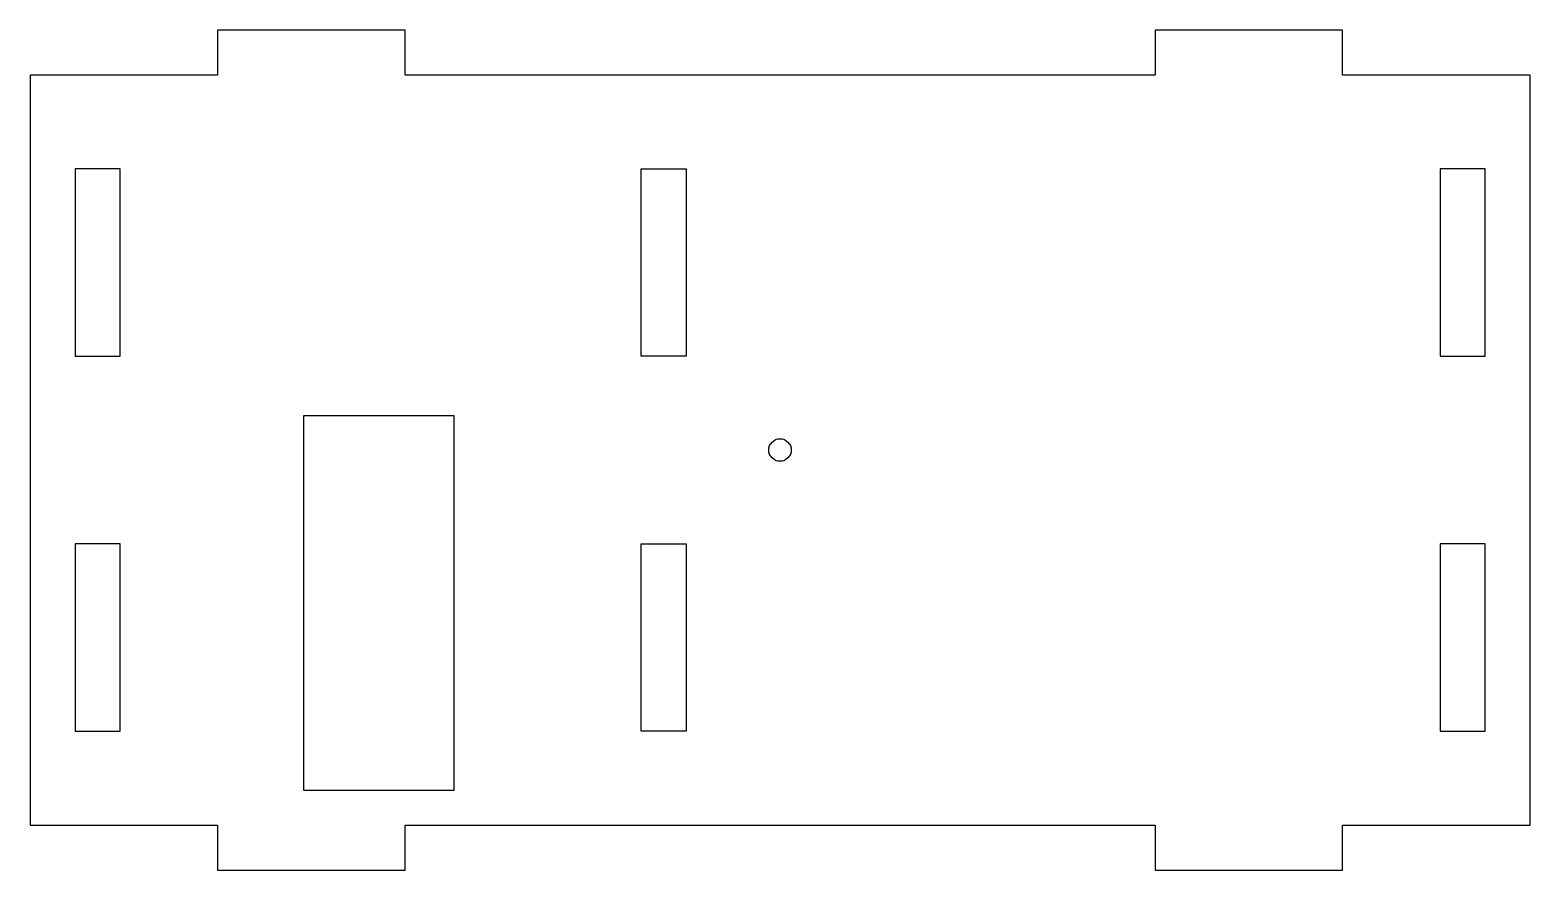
# Model space of a CAD drawing. Header units: millimetres. Extents: x -100 to 100, y -56 to 56.
import ezdxf

# ---------------------------------------------------------------- set-up
doc = ezdxf.new("R2010")
doc.units = ezdxf.units.MM

msp = doc.modelspace()

# ---------------------------------------------------------------- linework, layer by layer
at = {"color": 7, "linetype": 'Continuous', "lineweight": 25}
for p, q in [((-50, 56), (-75, 56)), ((-75, 56), (-75, 50)), ((-50, 50), (-50, 56)), ((75, 56), (50, 56)), ((50, 56), (50, 50)), ((75, 50), (75, 56)), ((-75, 50), (-100, 50)), ((-100, 50), (-100, -50)), ((50, 50), (-50, 50)), ((100, 50), (75, 50)), ((100, -50), (100, 50)), ((-94, 37.5), (-94, 12.5)), ((-88, 37.5), (-94, 37.5)), ((-88, 12.5), (-88, 37.5)), ((-18.5, 12.5), (-18.5, 37.5)), ((-18.5, 37.5), (-12.5, 37.5)), ((-12.5, 37.5), (-12.5, 12.5)), ((88, 37.5), (88, 12.5)), ((94, 37.5), (88, 37.5)), ((94, 12.5), (94, 37.5)), ((-94, 12.5), (-88, 12.5)), ((-12.5, 12.5), (-18.5, 12.5)), ((88, 12.5), (94, 12.5)), ((-63.5, 4.61), (-43.5, 4.61)), ((-63.5, -45.39), (-63.5, 4.61)), ((-43.5, 4.61), (-43.5, -45.39)), ((-94, -12.5), (-94, -37.5)), ((-88, -12.5), (-94, -12.5)), ((-88, -37.5), (-88, -12.5)), ((-18.5, -12.5), (-12.5, -12.5)), ((-18.5, -37.5), (-18.5, -12.5)), ((-12.5, -12.5), (-12.5, -37.5)), ((88, -12.5), (88, -37.5)), ((94, -12.5), (88, -12.5)), ((94, -37.5), (94, -12.5)), ((-94, -37.5), (-88, -37.5)), ((-12.5, -37.5), (-18.5, -37.5)), ((88, -37.5), (94, -37.5)), ((-43.5, -45.39), (-63.5, -45.39)), ((-100, -50), (-75, -50)), ((-75, -50), (-75, -56)), ((-50, -56), (-50, -50)), ((-50, -50), (50, -50)), ((50, -50), (50, -56)), ((75, -56), (75, -50)), ((75, -50), (100, -50)), ((-75, -56), (-50, -56)), ((50, -56), (75, -56))]:
    msp.add_line(p, q, dxfattribs=at)
msp.add_circle((0, 0), 1.5, dxfattribs=at)

doc.saveas('drawing.dxf')
